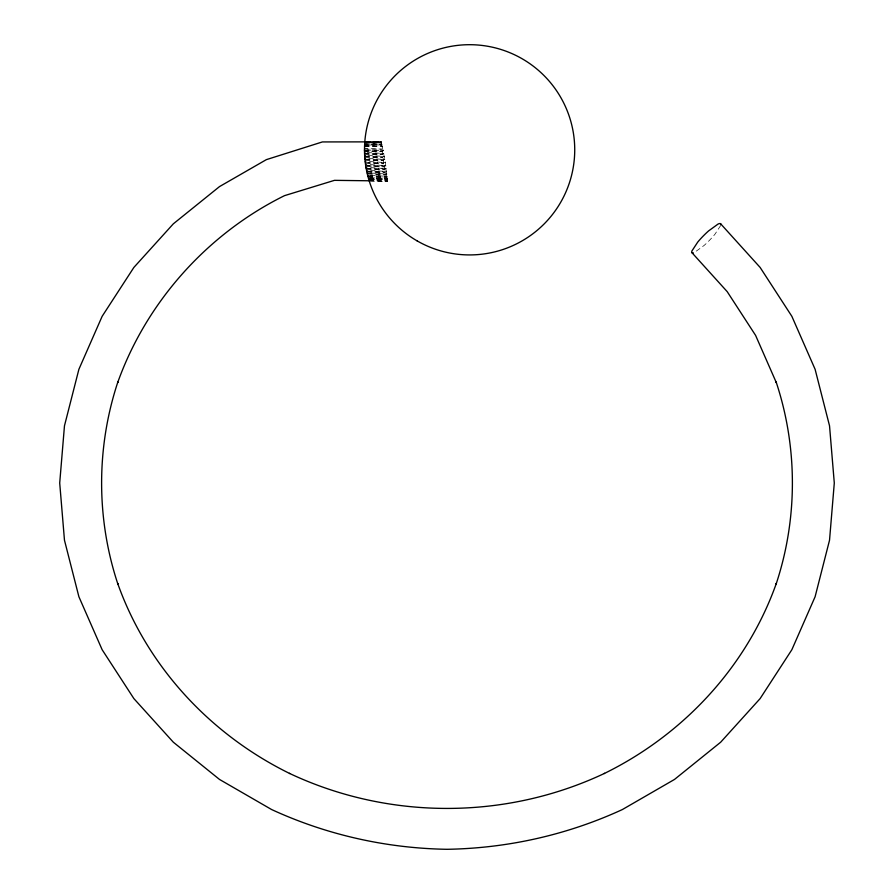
<?xml version="1.0" encoding="UTF-8"?>
<svg xmlns="http://www.w3.org/2000/svg" width="894" height="894" viewBox="0 0 894 894"><rect width="100%" height="100%" fill="white"/><g stroke="black" fill="none" stroke-linecap="round" stroke-linejoin="round"><path stroke-width="0.67" stroke-dasharray="4.47 3.35" d="M366.473 141.867L381.313 141.721L383.381 160.618L387.448 181.482L385.381 162.574L381.313 141.721L365.132 141.878M720.676 225.467L714.854 234.362A19.802 3.52 -45.3 0 1 704.014 245.526L694.504 252.421M364.841 145.521L381.313 144.94L364.886 144.996M364.741 146.717L382.487 146.091L364.797 146.08M364.897 144.85L382.107 144.325L364.931 144.347M364.964 143.912L381.772 142.995L365.031 143.029M367.993 175.38L385.839 174.967L367.635 173.928M365.054 142.738L381.157 142.392L366.428 142.302M365.087 142.392L381.514 142.112L365.11 142.168M368.283 176.621L387.247 176.353L367.937 175.157M368.462 177.37L386.275 177.101L368.328 176.811M368.708 178.375L387.448 178.252L368.585 177.85M368.853 178.968L386.655 178.867L368.741 178.543M365.132 141.844L381.202 141.811M364.551 149.153L381.772 149.119L364.607 148.505M364.651 151.712L382.107 151.701L364.596 150.963M364.875 154.506L382.487 154.517L364.808 153.679M369.032 179.716L387.56 179.761L368.943 179.348M365.11 157.478L382.923 157.523L365.031 156.584M364.562 150.628L383.381 150.706L367.199 149.98M365.344 160.54L383.381 160.618L366.663 159.68M369.121 180.13L386.99 180.197L369.066 179.85M364.774 153.332L383.872 153.444L364.707 152.449M365.59 163.624L383.872 163.736L368.138 162.82M365.009 156.227L384.375 156.383L364.931 155.265M365.892 166.653L384.375 166.809L365.747 165.692M365.244 159.255L384.889 159.456L365.165 158.227M366.585 169.558L384.889 169.748L366.372 168.631M365.49 162.328L385.381 162.574L365.4 161.255M367.244 172.263L385.381 172.486L367.032 171.402M365.724 165.39L385.839 165.681L365.646 164.295M369.3 180.834L387.56 181.381L369.345 181.046M366.294 168.351L386.275 168.675L366.037 167.279M366.965 171.145L386.655 171.492L366.73 170.139M367.579 173.704L386.99 174.073L367.367 172.788"/><path stroke-width="1.34" d="M364.741 146.717L364.797 146.08M365.132 141.878L322.376 141.934L266.367 159.635L219.499 186.6L173.324 223.835L133.876 267.429L102.139 316.32L78.895 369.289L64.469 425.823L59.708 483.017L64.469 540.211L78.895 596.745L102.139 649.714L133.876 698.594L173.324 742.199L219.499 779.434L271.631 809.551C326.679 834.895 386.42 848.294 447 849.3C507.58 848.294 567.321 834.895 622.369 809.551L674.501 779.434L720.676 742.199L760.124 698.594L791.861 649.714L815.104 596.745L829.531 540.211L834.292 483.017L829.531 425.823L815.104 369.289L791.861 316.32L760.124 267.429L720.676 223.835M691.9 252.633L727.202 291.645L755.598 335.395L776.394 382.788L776.16 382.051C797.794 447.335 797.794 518.699 776.16 583.983L776.394 583.234C746.781 666.756 683.463 734.633 604.243 773.534L604.579 773.366C505.535 820.111 388.465 820.111 289.421 773.366L289.757 773.534C210.537 734.633 147.219 666.756 117.606 583.234L117.84 583.983C96.206 518.699 96.206 447.335 117.84 382.051L117.606 382.788C146.482 301.803 207.509 233.759 284.504 195.652L334.479 180.342L369.278 180.778M366.037 167.279L366.294 168.351M366.73 170.139L366.965 171.145M367.367 172.788L367.579 173.704M367.937 175.157L368.283 176.621M364.506 149.857L364.562 150.628M364.707 152.449L364.774 153.332M364.931 155.265L365.009 156.227M365.165 158.227L365.244 159.255M365.4 161.255L365.49 162.328M365.646 164.295L365.724 165.39M720.855 224.483A21.601 3.833 -45.3 0 0 718.072 224.048L708.573 230.931A19.802 3.52 -45.3 0 0 697.733 242.095L691.9 251.002A21.601 3.833 -45.3 0 0 693.319 252.846M417.062 240.844A105.112 105.112 0 0 0 574.73 149.812A105.112 105.112 0 0 0 417.062 58.78A105.112 105.112 0 0 0 417.062 240.844"/></g></svg>
